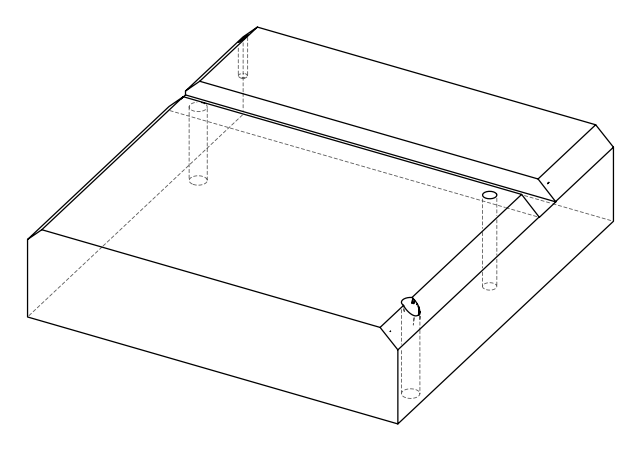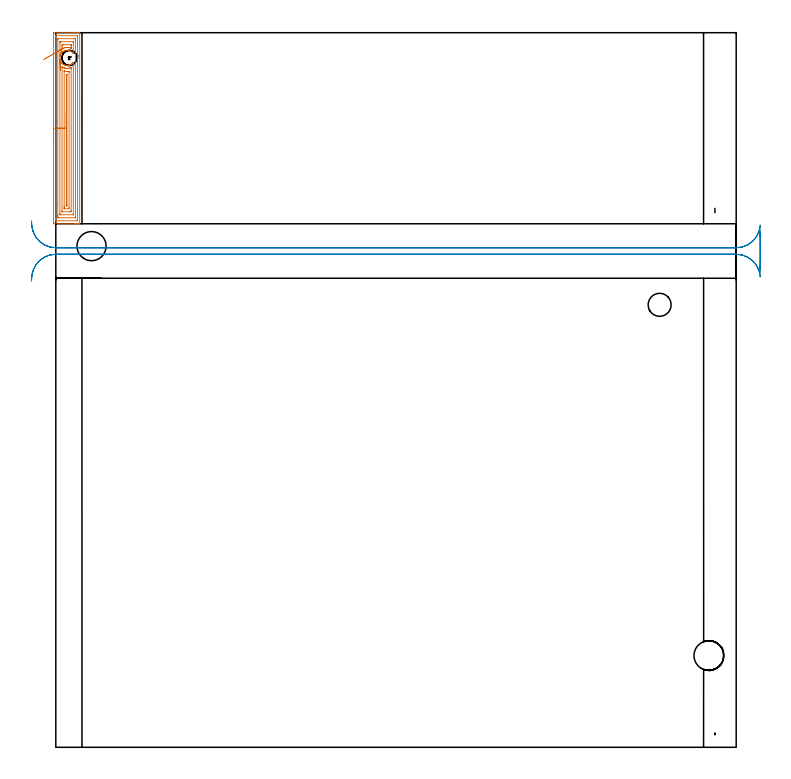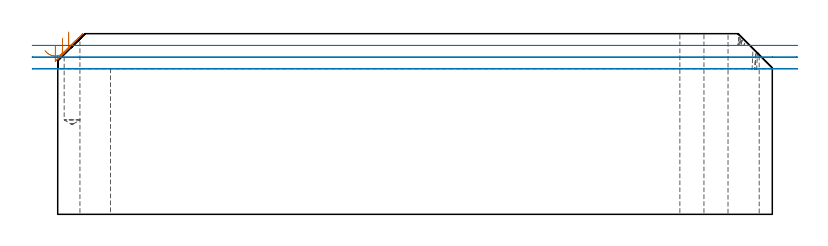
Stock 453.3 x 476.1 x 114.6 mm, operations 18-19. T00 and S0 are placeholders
(PLAN: 19 operations, 12 tool changes, 63.7 min)
(1 SPOT_DRILL | STEP1HOLE | NXT0321_9005460120000 | 0.05 min | 184 mm3)
(2 SPOT_DRILL_1 | STEP1HOLE_1 | NXT0321_9005460120000 | 0.05 min | 2693 mm3)
(3 SPOT_DRILL_2 | STEP1HOLE_2 | NXT0321_9005460120000 | 0.03 min | 3 mm3)
(4 SPOT_DRILL_3 | STEP1POCKET | NXT0321_9005460120000 | 0.03 min | 259 mm3)
(5 DRILL_BLIND_HOLE_INTO_CENTER | STEP1HOLE | NXT0301_023 | 0.04 min | 99 mm3)
(6 GUN_DRILL_THROUGH_HOLE | STEP1HOLE | UGT0307_001 | 0.52 min | 2069 mm3)
(7 SPADE_DRILL_TO_ENLARGE_THROUGH_HOLE | STEP1HOLE | UGT0306_003 | 0.49 min | 11654 mm3)
(8 DRILL_TO_ENLARGE_THROUGH_HOLE | STEP1HOLE | UGT0301_264 | 0.5 min | 21215 mm3)
(9 DRILL_THROUGH_HOLE_INTO_CENTER | STEP1HOLE_1 | NXT0301_065 | 0.4 min | 6232 mm3)
(10 DRILL_TO_ENLARGE_THROUGH_HOLE_1 | STEP1HOLE_1 | UGT0301_261 | 0.41 min | 24890 mm3)
(11 DRILL_BLIND_HOLE_INTO_CENTER_1 | STEP1HOLE_2 | UGT0301_032 | 0.07 min | 1012 mm3)
(12 GUN_DRILL_THROUGH_HOLE_1 | STEP1HOLE_2 | UGT0307_006 | 0.56 min | 6404 mm3)
(13 DRILL_TO_ENLARGE_THROUGH_HOLE_2 | STEP1HOLE_2 | UGT0301_283 | 0.49 min | 13584 mm3)
(14 DRILL_BLIND_HOLE_INTO_CENTER_2 | STEP1POCKET | UGT0301_032 | 0.23 min | 4153 mm3)
(15 AREA_MILL | FG_CHAMFER_SURFACE | UGT0205_001 | 20.07 min | 74171 mm3)
(16 AREA_MILL_1 | FG_CHAMFER_SURFACE_1 | UGT0205_001 | 17.71 min | 48451 mm3)
(17 AREA_MILL_2 | FG_CHAMFER_SURFACE_2 | UGT0205_001 | 8.5 min | 31864 mm3)
(18 AREA_MILL_3 | FG_CHAMFER_SURFACE_3 | UGT0205_001 | 7.29 min | 19702 mm3)
(19 MILL_RECTANGULAR_SLOT | SLOT_RECTANGULAR | UGT0201_004 | Follow Part, ap 8, ae 75% | 6.23 min | 354266 mm3)
(TOOL NXT0321_9005460120000 | NC Spot Drill, 142deg, 12mm, Carbide, Uncoated | D12 PA142 FL30 Z2)
(TOOL NXT0301_023 | Carbide Drill 5.2mm [860.1-0520-016A1-MM 2214] | D5.2 PA140 FL28 Z2)
(TOOL UGT0307_001 | Gun Drill 5 mm | D5 PA130 FL24 Z1)
(TOOL UGT0306_003 | Spade Drill 12.5mm | D12.5 PA132 FL10 Z2)
(TOOL UGT0301_264 | Twist Drill 19.8 mm | D19.8 PA118 FL140 Z2)
(TOOL NXT0301_065 | Carbide Drill 9.4mm [860.1-0940-075A1-MM 2214] | D9.4 PA140 FL98 Z2)
(TOOL UGT0301_261 | Twist Drill 19.4 mm | D19.4 PA118 FL140 Z2)
(TOOL UGT0301_032 | Twist Drill 10 mm | D10 PA118 FL87 Z2)
(TOOL UGT0307_006 | Gun Drill 9 mm | D9 PA130 FL24 Z1)
(TOOL UGT0301_283 | Twist Drill 15.3 mm | D15.3 PA118 FL120 Z2)
(TOOL UGT0205_001 | Chamfer Mill 20 x 3 x 45 deg. | D20 FL50 Z2)
(TOOL UGT0201_004 | End Mill 32 mm | D32 FL53 Z6)
(OP 18 AREA_MILL_3)
G17 G21 G94 G90
T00 M6
G54
G17 G0 G90 X-1.5 Y402.45 S1061 M3
G43 Z124.6 H0
Z107.2
G94 G1 Y402.488 Z106.328 F250.
Y402.602 Z105.464
Y402.791 Z104.612
Y403.053 Z103.78
Y403.387 Z102.974
Y403.79 Z102.2
Y404.258 Z101.464
Y404.79 Z100.772
Y405.379 Z100.129
Y406.022 Z99.54
Y406.714 Z99.008
Y407.45 Z98.54
Y408.224 Z98.137
Y409.03 Z97.803
Y409.862 Z97.541
Y410.714 Z97.352
Y411.578 Z97.238
Y412.45 Z97.2
Y475.474
X-1.498 Y475.856 Z97.201
X-1.493 Y476.09 Z97.205
X-1.123 Y476.1 Z97.574
X12.281 Z110.976
X14.647 Z113.342
X15.35 Z114.05
X15.597 Z114.297
X15.75 Y476.098 Z114.443
X15.897 Y476.09 Z114.588
X15.9 Y475.92 Z114.6
Y348.979
X15.897 Y348.81 Z114.588
X15.75 Y348.802 Z114.443
X15.598 Y348.8 Z114.297
X15.35 Z114.05
X14.647 Z113.342
X13.419 Z112.116
X12.895 Z111.589
X12.281 Z110.976
X-1.123 Z97.574
X-1.493 Y348.81 Z97.205
X-1.497 Y349.044 Z97.201
X-1.5 Y349.426 Z97.2
Y349.811
Y412.45
X-0.086 Z98.614
X-0.085 Y473.521 Z98.615
X-0.084 Y473.686 Z98.616
X-0.08 Y474.05 Z98.62
X-0.079 Y474.086 Z98.621
X-0.02 Y474.091 Z98.68
X0.088 Y474.096 Z98.788
X0.224 Y474.099 Z98.924
X14.242 Z112.942
X14.422 Y474.094 Z113.122
X14.455 Y474.09 Z113.155
X14.479 Y474.083 Z113.179
X14.48 Y474.042 Z113.18
X14.484 Y473.852 Z113.184
X14.485 Y473.686 Z113.185
X14.486 Y472.956 Z113.186
X14.485 Y351.379 Z113.185
X14.484 Y351.214 Z113.184
X14.48 Y350.85 Z113.18
X14.479 Y350.814 Z113.179
X14.42 Y350.809 Z113.12
X14.312 Y350.804 Z113.012
X14.176 Y350.801 Z112.876
X0.158 Z98.858
X-0.022 Y350.806 Z98.678
X-0.055 Y350.81 Z98.645
X-0.079 Y350.817 Z98.621
X-0.08 Y350.858 Z98.62
X-0.084 Y351.048 Z98.616
X-0.085 Y351.214 Z98.615
X-0.086 Y351.944 Z98.614
Y412.45
X1.328 Z100.028
X1.329 Y471.718 Z100.029
X1.331 Y471.898 Z100.031
X1.335 Y472.072 Z100.035
X1.338 Y472.09 Z100.038
X1.357 Y472.093 Z100.057
X1.406 Y472.097 Z100.106
X1.505 Y472.099 Z100.205
X12.019 Z110.719
X12.7 Y472.096 Z111.4
X12.895 Y472.09 Z111.595
X13.065 Y472.069 Z111.765
X13.068 Y471.898 Z111.768
X13.07 Y471.719 Z111.77
X13.071 Y471.004 Z111.771
Y470.824
Y353.716
X13.068 Y353.002 Z111.768
X13.065 Y352.828 Z111.765
X13.062 Y352.81 Z111.762
X13.043 Y352.807 Z111.743
X12.994 Y352.803 Z111.694
X12.895 Y352.801 Z111.595
X2.381 Z101.081
X1.7 Y352.804 Z100.4
X1.505 Y352.81 Z100.205
X1.335 Y352.831 Z100.035
X1.332 Y353.002 Z100.032
X1.33 Y353.181 Z100.03
X1.329 Y353.896 Z100.029
X1.328 Y354.076 Z100.028
Y412.45
X2.743 Z101.443
Y457.829
X2.744 Y457.95 Z101.442
X2.776 Y457.86 Z101.473
X2.863 Y457.595 Z101.557
X2.87 Y457.571 Z101.566
X2.881 Y457.535 Z101.578
X2.965 Y457.338 Z101.665
X3.051 Y457.148 Z101.743
X3.079 Y457.082 Z101.772
X3.257 Y456.742 Z101.955
X3.268 Y456.72 Z101.967
X3.271 Y456.714 Z101.971
X3.309 Y456.642 Z102.009
X3.355 Y456.568 Z102.055
X3.67 Y456.147 Z102.37
X4.014 Y455.749 Z102.714
X4.128 Y455.637 Z102.828
X4.246 Y455.532 Z102.946
X4.68 Y455.194 Z103.38
X5.137 Y454.895 Z103.837
X5.203 Y454.856 Z103.903
X5.611 Y454.67 Z104.311
X6.028 Y454.501 Z104.728
X6.471 Y454.39 Z105.171
X6.918 Y454.307 Z105.618
X7.363 Y454.267 Z106.063
X7.809 Y454.266 Z106.509
X8.256 Y454.304 Z106.956
X8.7 Y454.383 Z107.4
X9.15 Y454.504 Z107.85
X9.591 Y454.671 Z108.291
X9.993 Y454.856 Z108.693
X10.482 Y455.166 Z109.182
X10.843 Y455.443 Z109.543
X11.185 Y455.749 Z109.885
X11.372 Y455.952 Z110.072
X11.641 Y456.288 Z110.341
X11.656 Y456.305 Z110.356
X11.657 Y456.267 Z110.357
Y456.175
Y355.159
X11.655 Y354.984 Z110.355
X11.652 Y354.845 Z110.352
X11.65 Y354.81 Z110.35
X11.629 Y354.807 Z110.329
X11.576 Y354.804 Z110.276
X11.143 Y354.8 Z109.843
X3.257 Z101.957
X2.826 Y354.804 Z101.526
X2.774 Y354.807 Z101.474
X2.752 Y354.81 Z101.452
X2.75 Y354.823 Z101.45
X2.745 Y354.887 Z101.445
X2.744 Y354.948 Z101.444
X2.743 Y355.315 Z101.443
Y355.684
Y412.45
X4.157 Z102.857
Y453.101
X4.158 Y453.125 Z102.858
X4.164 Y453.305 Z102.864
X4.256 Y453.26 Z102.956
X4.29 Y453.241 Z102.99
X4.478 Y453.125 Z103.178
X4.698 Y452.999 Z103.398
X4.85 Y452.924 Z103.55
X5.01 Y452.851 Z103.71
X5.478 Y452.647 Z104.178
X5.733 Y452.556 Z104.433
X5.886 Y452.515 Z104.586
X6.233 Y452.429 Z104.933
X6.652 Y452.343 Z105.352
X6.762 Y452.33 Z105.462
X7.176 Y452.29 Z105.876
X7.601 Y452.268 Z106.301
X7.638 Y452.269 Z106.338
X8.05 Y452.293 Z106.75
X8.423 Y452.324 Z107.123
X8.514 Y452.339 Z107.214
X8.869 Y452.408 Z107.569
X9.15 Y452.476 Z107.85
X9.39 Y452.543 Z108.09
X9.813 Y452.694 Z108.513
X10.162 Y452.82 Z108.862
X10.236 Y452.846 Z108.936
X10.243 Y452.231 Z108.943
Y357.472
X10.239 Y357.037 Z108.939
X10.236 Y356.829 Z108.936
X10.04 Y356.809 Z108.74
X9.39 Y356.802 Z108.09
X9.172 Y356.8 Z107.872
X4.272 Y356.801 Z102.972
X4.22 Y356.802 Z102.92
X4.183 Y356.806 Z102.883
X4.165 Y356.81 Z102.865
X4.164 Y356.825 Z102.864
X4.16 Y357.032 Z102.86
X4.157 Y357.448 Z102.857
Y412.45
X5.571 Z104.271
X5.572 Y450.443 Z104.272
X5.573 Y450.523 Z104.273
X5.574 Y450.541 Z104.274
X5.575 Y450.542 Z104.275
X5.646 Y450.53 Z104.346
X5.764 Y450.504 Z104.464
X5.845 Y450.485 Z104.545
X6.014 Y450.443 Z104.714
X6.762 Y450.325 Z105.462
X6.893 Y450.309 Z105.593
X7.638 Y450.276 Z106.338
X7.798 Y450.279 Z106.498
X8.514 Y450.33 Z107.214
X8.616 Y450.339 Z107.316
X8.729 Y450.355 Z107.429
X8.802 Y450.363 Z107.502
X8.819 Z107.519
X8.822 Y450.355 Z107.522
X8.825 Y450.327 Z107.525
X8.828 Y450.263 Z107.528
X8.829 Y450.122 Z107.529
Y449.549
Y359.833
X8.828 Y359.26 Z107.528
X8.825 Y358.942 Z107.525
X8.822 Y358.834 Z107.522
X8.818 Y358.809 Z107.518
X8.795 Y358.807 Z107.495
X8.739 Y358.804 Z107.439
X8.514 Y358.801 Z107.214
X5.886 Z104.586
X5.736 Y358.803 Z104.436
X5.616 Y358.807 Z104.316
X5.583 Y358.81 Z104.283
X5.578 Y358.848 Z104.278
X5.576 Y358.939 Z104.276
X5.572 Y359.26 Z104.272
X5.571 Y359.581 Z104.271
Y360.154
Y412.45
X6.985 Z105.685
X6.986 Y447.761 Z105.686
X6.988 Y448.199 Z105.688
X6.99 Y448.262 Z105.69
X6.992 Y448.284 Z105.692
X7.003 Y448.286 Z105.703
X7.122 Y448.288 Z105.822
X7.367 Y448.275 Z106.067
X7.392 Y448.271 Z106.092
X7.406 Y448.267 Z106.106
X7.408 Y448.254 Z106.108
X7.412 Y448.167 Z106.112
X7.414 Y447.99 Z106.114
Y361.276
X7.413 Y361.048 Z106.113
X7.409 Y360.83 Z106.109
X7.408 Y360.811 Z106.108
X7.393 Y360.807 Z106.093
X7.362 Y360.803 Z106.062
X7.321 Y360.801 Z106.021
X7.002 Y360.803 Z105.702
X6.996 Y360.809 Z105.696
X6.992 Y360.813 Z105.692
X6.987 Y361.048 Z105.687
X6.986 Y361.276 Z105.686
X6.985 Y361.714 Z105.685
Y412.45
Y413.322 Z105.723
Y414.186 Z105.837
Y415.038 Z106.026
Y415.87 Z106.288
Y416.676 Z106.622
Y417.45 Z107.025
Y418.186 Z107.494
Y418.878 Z108.025
Y419.521 Z108.614
Y420.11 Z109.257
Y420.642 Z109.95
Y421.11 Z110.685
Y421.513 Z111.459
Y421.847 Z112.265
Y422.109 Z113.097
Y422.298 Z113.949
Y422.412 Z114.814
Y422.45 Z115.685
G0 X3.076 Y450.979 Z111.754
G1 Y450.99 Z110.882
X3.073 Y451.076 Z110.014
X3.067 Y451.237 Z109.156
X3.059 Y451.473 Z108.317
X3.049 Y451.781 Z107.5
X3.036 Y452.159 Z106.714
X3.021 Y452.603 Z105.964
X3.003 Y453.112 Z105.255
X2.984 Y453.68 Z104.593
X2.963 Y454.304 Z103.984
X2.94 Y454.978 Z103.431
X2.915 Y455.698 Z102.939
X2.889 Y456.459 Z102.512
X2.862 Y457.253 Z102.153
X2.834 Y458.076 Z101.864
X2.805 Y458.921 Z101.648
X2.776 Y459.781 Z101.507
X2.746 Y460.65 Z101.441
X2.743 Y460.935 Z101.443
Y469.741
X2.745 Y469.916 Z101.445
X2.748 Y470.056 Z101.448
X2.75 Y470.09 Z101.45
X2.771 Y470.093 Z101.471
X2.824 Y470.096 Z101.524
X3.257 Y470.1 Z101.957
X11.143 Z109.843
X11.574 Y470.096 Z110.274
X11.626 Y470.093 Z110.326
X11.648 Y470.09 Z110.348
X11.65 Y470.077 Z110.35
X11.655 Y470.013 Z110.355
X11.656 Y469.952 Z110.356
X11.657 Y468.322 Z110.357
Y462.958
Y462.589
X11.656 Y462.378 Z110.356
X11.654 Y462.314 Z110.354
X11.653 Y462.31 Z110.353
X11.627 Y462.331 Z110.327
X11.372 Y462.651 Z110.072
X11.261 Y462.774 Z109.961
X11.146 Y462.891 Z109.846
X10.822 Y463.177 Z109.522
X10.482 Y463.438 Z109.182
X10.203 Y463.619 Z108.903
X9.916 Y463.784 Z108.616
X9.591 Y463.93 Z108.291
X9.15 Y464.096 Z107.85
X8.7 Y464.217 Z107.4
X8.256 Y464.296 Z106.956
X7.809 Y464.334 Z106.509
X7.363 Y464.333 Z106.063
X6.918 Y464.293 Z105.618
X6.471 Y464.21 Z105.171
X6.028 Y464.089 Z104.728
X5.652 Y463.949 Z104.352
X5.283 Y463.784 Z103.983
X5.137 Y463.702 Z103.837
X4.68 Y463.406 Z103.38
X4.246 Y463.065 Z102.946
X4.057 Y462.891 Z102.757
X3.688 Y462.476 Z102.388
X3.355 Y462.033 Z102.055
X3.333 Y461.999 Z102.033
X3.237 Y461.82 Z101.937
X3.119 Y461.593 Z101.811
X3.099 Y461.558 Z101.793
X3.038 Y461.427 Z101.738
X2.964 Y461.256 Z101.658
X2.896 Y461.106 Z101.593
X2.751 Y460.662 Z101.446
X2.746 Y460.65 Z101.441
X2.769 Y460.723 Z101.463
X2.914 Y461.198 Z101.611
X2.932 Y461.254 Z101.627
X3.014 Y461.528 Z101.714
X4.173 Y465.288 Z102.873
X4.158 Y465.615 Z102.858
X4.157 Y465.64 Z102.857
Y466.534
X4.159 Y467.428 Z102.859
X4.162 Y467.863 Z102.862
X4.164 Y468.071 Z102.864
X4.36 Y468.091 Z103.06
X5.01 Y468.098 Z103.71
X5.228 Y468.1 Z103.928
X10.128 Y468.099 Z108.828
X10.18 Y468.098 Z108.88
X10.217 Y468.094 Z108.917
X10.234 Y468.09 Z108.934
X10.236 Y468.075 Z108.936
X10.24 Y467.868 Z108.94
X10.243 Y467.452 Z108.943
Y466.558
X10.242 Y466.099 Z108.942
X10.241 Y465.882 Z108.941
X10.238 Y465.774 Z108.938
X10.237 Y465.757 Z108.937
X10.21 Y465.761 Z108.91
X10.117 Y465.792 Z108.817
X9.39 Y466.057 Z108.09
X8.845 Y466.197 Z107.545
X8.514 Y466.256 Z107.214
X7.844 Y466.324 Z106.544
X7.638 Y466.325 Z106.338
X7.3 Y466.321 Z106.
X6.994 Y466.297 Z105.694
X6.762 Y466.27 Z105.462
X6.239 Y466.173 Z104.939
X5.886 Y466.077 Z104.586
X5.56 Y465.973 Z104.26
X5.01 Y465.754 Z103.71
X4.931 Y465.72 Z103.631
X4.76 Y465.64 Z103.46
X4.227 Y465.319 Z102.927
X4.173 Y465.288 Z102.873
X3.58 Y464.947 Z102.331
X2.949 Y464.583 Z101.85
X2.284 Y464.2 Z101.435
X1.591 Y463.8 Z101.089
X0.874 Y463.386 Z100.813
X0.139 Y462.962 Z100.611
X-0.609 Y462.531 Z100.484
X-1.364 Y462.096 Z100.432
X-2.119 Y461.661 Z100.456
X-2.87 Y461.228 Z100.556
X-3.61 Y460.801 Z100.732
X-4.335 Y460.384 Z100.981
X-5.037 Y459.979 Z101.302
X-5.713 Y459.589 Z101.693
X-6.357 Y459.218 Z102.15
X-6.964 Y458.868 Z102.67
X-7.529 Y458.542 Z103.249
X-8.048 Y458.243 Z103.883
G0 Z124.6
M5
M2
(OP 19 MILL_RECTANGULAR_SLOT)
G17 G21 G94 G90
T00 M6
G54
G17 G0 G90 X-16.129 Y314.702 S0 M3
G43 Z124.6 H0
Z107.167
G94 G1 X-15.182 Y317.549 F250.
G2 X0. Y328.5 R16. F500.
G1 X453.3
G2 X468.483 Y317.548 R16.
G1 X468.511 Y317.539
G3 X469.3 Y322.5 R16.
G1 Y338.8
G3 X468.511 Y343.761 R16.
G1 X468.483 Y343.752
G2 X453.3 Y332.8 R16.
G1 X0.
G2 X-15.183 Y343.752 R16.
G1 X-16.129 Y346.599 F250.
G0 X-16.251 Y311.55 Z99.733
G1 X-15.871 Y314.526
G2 X0. Y328.5 R16. F500.
G1 X453.3
G2 X468.747 Y316.67 R16.
G1 X468.776 Y316.662
G3 X469.3 Y320.723 R16.
G1 Y340.617
G3 X468.781 Y344.657 R16.
G1 X468.752 Y344.65
G2 X453.3 Y332.8 R16.
G1 X0.
G2 X-15.872 Y346.777 R16.
G1 X-16.251 Y349.753 F250.
G0 X-16.154 Y310.485 Z92.3
G1 X-15.97 Y313.479
G2 X0. Y328.5 R16. F500.
G1 X453.3
G2 X469.27 Y313.48 R16.
G1 X469.3
Y347.82
X469.27
G2 X453.3 Y332.8 R16.
G1 X0.
G2 X-15.97 Y347.821 R16.
G1 X-16.154 Y350.815 F250.
G0 Z124.6
M5
M2
